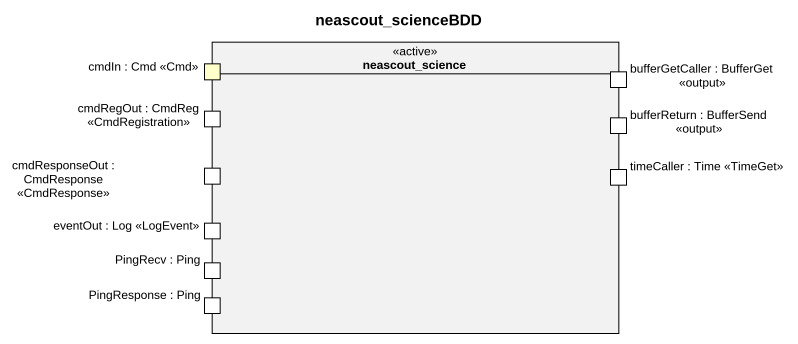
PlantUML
@startuml
title neascout_scienceBDD
rectangle neascout_science <<active>> {
  port "cmdIn : Cmd <<Cmd>>" as cmdIn_Cmd_Cmd #FFFFCC
  port "bufferGetCaller : BufferGet <<output>>" as bufferGetCaller_BufferGet
  port "cmdRegOut : CmdReg <<CmdRegistration>>" as cmdRegOut_CmdReg
  port "bufferReturn : BufferSend <<output>>" as bufferReturn_BufferSend
  port "cmdResponseOut : CmdResponse <<CmdResponse>>" as cmdResponseOut_CmdResponse
  port "timeCaller : Time <<TimeGet>>" as timeCaller_Time_TimeGet
  port "eventOut : Log <<LogEvent>>" as eventOut_Log_LogEvent
  port "PingRecv : Ping" as PingRecv_Ping
  port "PingResponse : Ping" as PingResponse_Ping
}
@enduml
